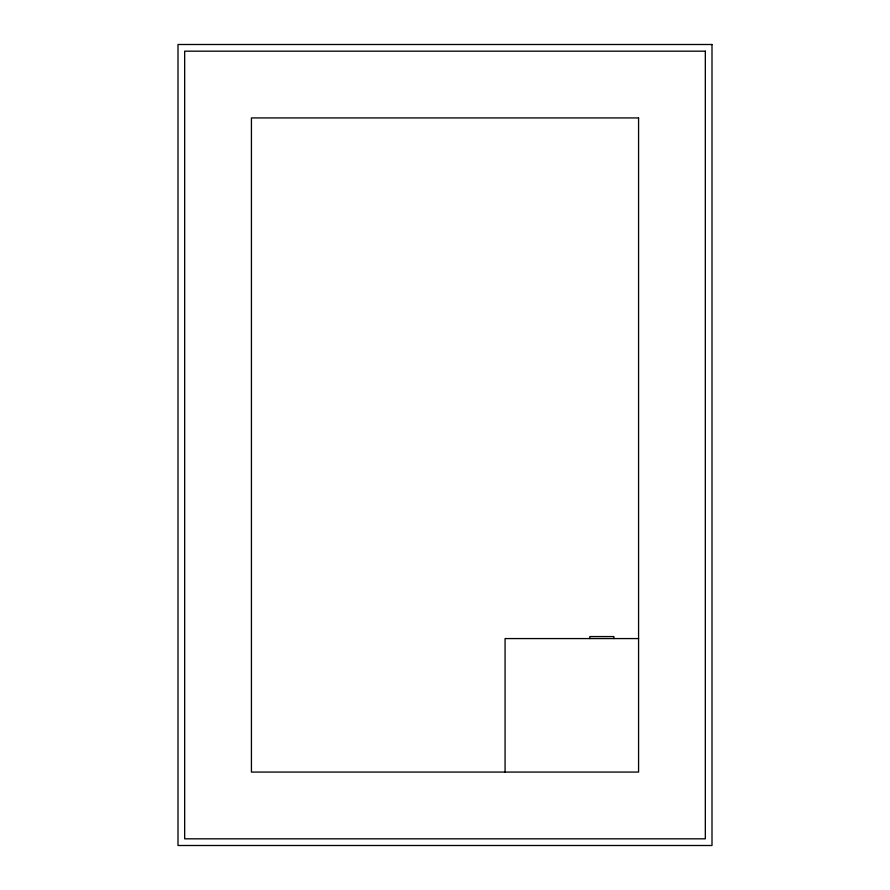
<?xml version="1.0" encoding="UTF-8"?>
<svg xmlns="http://www.w3.org/2000/svg" width="890" height="890" viewBox="0 0 890 890"><rect width="100%" height="100%" fill="white"/><g stroke="black" fill="none" stroke-linecap="round" stroke-linejoin="round"><path stroke-width="1.33" d="M638.575 638.575L505.075 638.575L505.075 772.075M613.877 638.575L613.877 636.573L589.848 636.573L589.848 638.575M712 44.5L178 44.5L178 845.5L712 845.5L712 44.5M705.325 51.175L184.675 51.175L184.675 838.825L705.325 838.825L705.325 51.175M638.575 117.925L251.425 117.925L251.425 772.075L638.575 772.075L638.575 117.925"/></g></svg>
